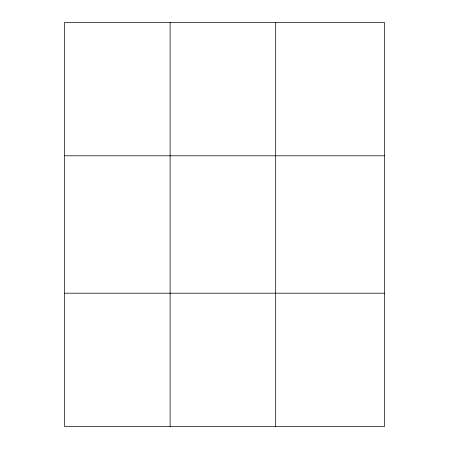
<?xml version="1.0" encoding="UTF-8"?>
<svg xmlns="http://www.w3.org/2000/svg" width="449" height="449" viewBox="0 0 449 449"><rect width="100%" height="100%" fill="white"/><g stroke="black" fill="none" stroke-linecap="round" stroke-linejoin="round"><path stroke-width="0.67" d="M170.115 426.55L170.115 22.45M275.686 426.55L275.686 22.45M384.456 155.803L384.456 22.45L64.544 22.45L64.544 426.55L384.456 426.55L384.456 155.803L64.544 155.803M64.544 293.197L384.456 293.197"/></g></svg>
